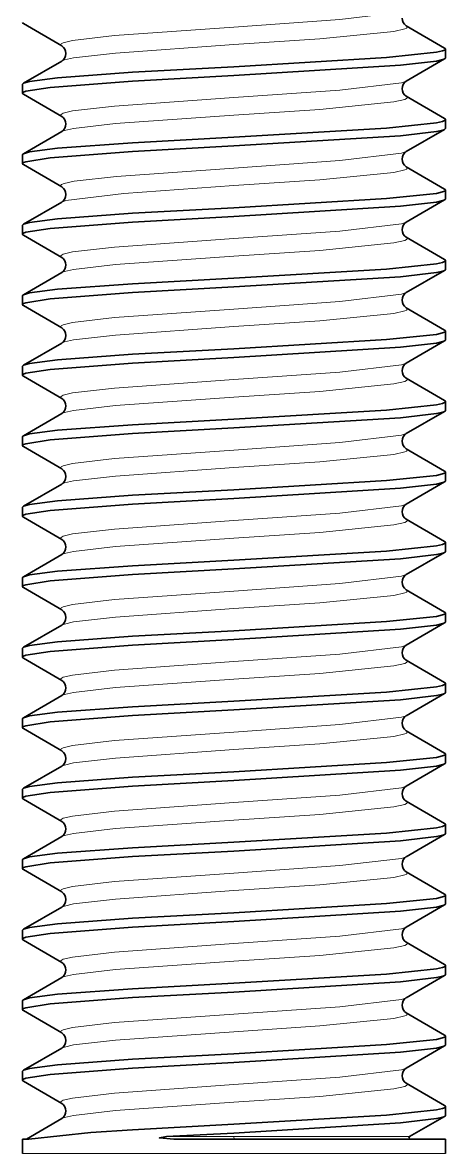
# Model space of a CAD drawing. Extents: x 502 to 772, y 351 to 502.
# Drawn here: x 593 to 596, y 365.59 to 373.61 of the extents above; entities that cross this region are included whole.
import ezdxf

# ---------------------------------------------------------------- set-up
doc = ezdxf.new("R2010")
doc.units = 0

msp = doc.modelspace()

# ---------------------------------------------------------------- linework, layer by layer
at = {"color": 7, "lineweight": 35, "ltscale": 0.007861}
for p, q in [((593.0063, 373.599), (593.2783, 373.4411)), ((595.9937, 373.4261), (595.7217, 373.5839)), ((593.0063, 373.1761), (593.2783, 373.3339)), ((595.9937, 373.349), (595.7217, 373.1911)), ((593.0063, 373.099), (593.2783, 372.9411)), ((595.9937, 372.9261), (595.7217, 373.0839)), ((593.0063, 372.6761), (593.2783, 372.8339)), ((595.9937, 372.849), (595.7217, 372.6911)), ((593.0063, 372.599), (593.2783, 372.4411)), ((595.9937, 372.4261), (595.7217, 372.5839)), ((595.9937, 372.349), (595.7217, 372.1911)), ((593.0063, 372.1761), (593.2783, 372.3339)), ((593.0063, 372.099), (593.2783, 371.9411)), ((595.9937, 371.9261), (595.7217, 372.0839)), ((593.0063, 371.6761), (593.2783, 371.8339)), ((595.9937, 371.849), (595.7217, 371.6911)), ((593.0063, 371.599), (593.2783, 371.4411)), ((595.9937, 371.4261), (595.7217, 371.5839)), ((593.0063, 371.1761), (593.2783, 371.3339)), ((595.9937, 371.349), (595.7217, 371.1911)), ((593.0063, 371.099), (593.2783, 370.9411)), ((595.9937, 370.9261), (595.7217, 371.0839)), ((593.0063, 370.6761), (593.2783, 370.8339)), ((595.9937, 370.849), (595.7217, 370.6911)), ((593.0063, 370.599), (593.2783, 370.4411)), ((595.9937, 370.4261), (595.7217, 370.5839)), ((595.9937, 370.349), (595.7217, 370.1911)), ((593.0063, 370.1761), (593.2783, 370.3339)), ((593.0063, 370.099), (593.2783, 369.9411)), ((595.9937, 369.9261), (595.7217, 370.0839)), ((593.0063, 369.6761), (593.2783, 369.8339)), ((595.9937, 369.849), (595.7217, 369.6911)), ((593.0063, 369.599), (593.2783, 369.4411)), ((595.9937, 369.4261), (595.7217, 369.5839)), ((593.0063, 369.1761), (593.2783, 369.3339)), ((595.9937, 369.349), (595.7217, 369.1911)), ((593.0063, 369.099), (593.2783, 368.9411)), ((595.9937, 368.9261), (595.7217, 369.0839)), ((593.0063, 368.6761), (593.2783, 368.8339)), ((595.9937, 368.849), (595.7217, 368.6911)), ((593.0063, 368.599), (593.2783, 368.4411)), ((595.9937, 368.4261), (595.7217, 368.5839)), ((593.0063, 368.1761), (593.2783, 368.3339)), ((595.9937, 368.349), (595.7217, 368.1911)), ((593.0063, 368.099), (593.2783, 367.9411)), ((595.9937, 367.9261), (595.7217, 368.0839)), ((593.0063, 367.6761), (593.2783, 367.8339)), ((595.9937, 367.849), (595.7217, 367.6911)), ((593.0063, 367.599), (593.2783, 367.4411)), ((595.9937, 367.4261), (595.7217, 367.5839)), ((593.0063, 367.1761), (593.2783, 367.3339)), ((595.9937, 367.349), (595.7217, 367.1911)), ((593.0063, 367.099), (593.2783, 366.9411)), ((595.9937, 366.9261), (595.7217, 367.0839)), ((593.0063, 366.6761), (593.2783, 366.8339)), ((595.9937, 366.849), (595.7217, 366.6911)), ((593.0063, 366.599), (593.2783, 366.4411)), ((595.9937, 366.4261), (595.7217, 366.5839)), ((593.0063, 366.1761), (593.2783, 366.3339)), ((595.9937, 366.349), (595.7217, 366.1911)), ((593.0063, 366.099), (593.2783, 365.9411)), ((595.9937, 365.9261), (595.7217, 366.0839))]:
    msp.add_line(p, q, dxfattribs=at)
at = {"color": 7, "lineweight": 35, "ltscale": 0.001563}
for p, q in [((596, 373.4188), (596, 373.3563)), ((593, 373.1688), (593, 373.1063)), ((596, 372.9188), (596, 372.8563)), ((593, 372.6688), (593, 372.6063)), ((596, 372.4188), (596, 372.3563)), ((593, 372.1688), (593, 372.1063)), ((596, 371.9188), (596, 371.8563)), ((593, 371.6688), (593, 371.6063)), ((596, 371.4188), (596, 371.3563)), ((593, 371.1688), (593, 371.1063)), ((596, 370.9188), (596, 370.8563)), ((593, 370.6688), (593, 370.6063)), ((596, 370.4188), (596, 370.3563)), ((593, 370.1688), (593, 370.1063)), ((596, 369.9188), (596, 369.8563)), ((593, 369.6688), (593, 369.6063)), ((596, 369.4188), (596, 369.3563)), ((593, 369.1688), (593, 369.1063)), ((596, 368.9188), (596, 368.8563)), ((593, 368.6688), (593, 368.6063)), ((596, 368.4188), (596, 368.3563)), ((593, 368.1688), (593, 368.1063)), ((596, 367.9188), (596, 367.8563)), ((593, 367.6688), (593, 367.6063)), ((596, 367.4188), (596, 367.3563)), ((593, 367.1688), (593, 367.1063)), ((596, 366.9188), (596, 366.8563)), ((593, 366.6688), (593, 366.6063)), ((596, 366.4188), (596, 366.3563)), ((593, 366.1688), (593, 366.1063)), ((596, 365.9188), (596, 365.8563))]:
    msp.add_line(p, q, dxfattribs=at)
at = {"color": 7, "lineweight": 35, "ltscale": 0.018005}
for p, q in [((594.5, 373.2938), (593.7809, 373.254)), ((594.5, 373.2313), (593.7809, 373.1915)), ((594.5, 372.7938), (593.7809, 372.754)), ((594.5, 372.7313), (593.7809, 372.6915)), ((594.5, 372.2938), (593.7809, 372.254)), ((594.5, 372.2313), (593.7809, 372.1915)), ((594.5, 371.7938), (593.7809, 371.754)), ((594.5, 371.7313), (593.7809, 371.6915)), ((594.5, 371.2938), (593.7809, 371.254)), ((594.5, 371.2313), (593.7809, 371.1915)), ((594.5, 370.7938), (593.7809, 370.754)), ((594.5, 370.7313), (593.7809, 370.6915)), ((594.5, 370.2938), (593.7809, 370.254)), ((594.5, 370.2313), (593.7809, 370.1915)), ((594.5, 369.7938), (593.7809, 369.754)), ((594.5, 369.7313), (593.7809, 369.6915)), ((594.5, 369.2938), (593.7809, 369.254)), ((594.5, 369.2313), (593.7809, 369.1915)), ((594.5, 368.7938), (593.7809, 368.754)), ((594.5, 368.7313), (593.7809, 368.6915)), ((594.5, 368.2938), (593.7809, 368.254)), ((594.5, 368.2313), (593.7809, 368.1915)), ((594.5, 367.7938), (593.7809, 367.754)), ((594.5, 367.7313), (593.7809, 367.6915)), ((594.5, 367.2938), (593.7809, 367.254)), ((594.5, 367.2313), (593.7809, 367.1915)), ((594.5, 366.7938), (593.7809, 366.754)), ((594.5, 366.7313), (593.7809, 366.6915)), ((594.5, 366.2938), (593.7809, 366.254)), ((594.5, 366.2313), (593.7809, 366.1915)), ((594.5, 365.7938), (593.7809, 365.754))]:
    msp.add_line(p, q, dxfattribs=at)
at = {"color": 7, "lineweight": 35, "ltscale": 0.00715}
msp.add_line((595.9937, 365.849), (595.7463, 365.7054), dxfattribs=at)
at = {"color": 7, "lineweight": 35, "ltscale": 0.00726}
msp.add_line((593.0271, 365.6881), (593.2783, 365.8339), dxfattribs=at)
at = {"color": 7, "lineweight": 35, "ltscale": 0.000129547}
msp.add_line((593.0221, 365.6868), (593.0271, 365.6881), dxfattribs=at)
at = {"color": 7, "lineweight": 13, "ltscale": 0.000427246}
msp.add_line((593.0271, 365.6881), (593.0442, 365.6881), dxfattribs=at)
at = {"color": 7, "lineweight": 35, "ltscale": 0.000308533}
msp.add_line((593.0319, 365.6868), (593.0442, 365.6881), dxfattribs=at)
at = {"color": 7, "lineweight": 35, "ltscale": 0.011977}
msp.add_line((594.5, 365.7313), (594.0216, 365.7054), dxfattribs=at)
at = {"color": 7, "lineweight": 13, "ltscale": 0.01196}
msp.add_line((594.5, 365.7054), (594.0216, 365.7054), dxfattribs=at)
at = {"color": 7, "lineweight": 13, "ltscale": 0.000466316}
msp.add_line((594.5005, 365.6868), (594.5, 365.7054), dxfattribs=at)
at = {"color": 7, "lineweight": 13, "ltscale": 0.031158}
msp.add_line((595.7463, 365.7054), (594.5, 365.7054), dxfattribs=at)
at = {"color": 7, "lineweight": 35, "ltscale": 0.000798035}
msp.add_line((593, 365.6868), (593.0319, 365.6868), dxfattribs=at)
at = {"color": 7, "lineweight": 35, "ltscale": 0.002499}
for p, q in [((593, 365.6868), (593, 365.5868)), ((596, 365.6868), (596, 365.5868))]:
    msp.add_line(p, q, dxfattribs=at)
at = {"color": 7, "lineweight": 35, "ltscale": 0.048154}
msp.add_line((594.0739, 365.6868), (596, 365.6868), dxfattribs=at)
at = {"color": 7, "lineweight": 13, "ltscale": 0.019522}
msp.add_line((593, 365.5868), (593.7809, 365.5868), dxfattribs=at)
at = {"color": 7, "lineweight": 13, "ltscale": 0.055478}
msp.add_line((593.7809, 365.5868), (596, 365.5868), dxfattribs=at)
at = {"color": 7, "lineweight": 13}
for points in [[(595.7217, 373.6911), (595.6878, 373.6793), (595.2515, 373.6273), (594.5, 373.575)], [(594.5, 373.575), (593.6512, 373.5143), (593.3542, 373.4795), (593.2886, 373.4636), (593.2736, 373.4555), (593.2708, 373.4514), (593.2714, 373.4473), (593.2751, 373.4432), (593.2783, 373.4411)], [(595.7217, 373.5839), (595.7271, 373.5799), (595.7286, 373.5779), (595.7294, 373.5748), (595.7291, 373.5733), (595.7272, 373.5703), (595.7235, 373.5673), (595.7111, 373.5612), (595.6353, 373.5437), (595.1084, 373.4912), (594.5, 373.45)], [(594.5, 373.45), (593.6584, 373.39), (593.3604, 373.3556), (593.2961, 373.3412), (593.2783, 373.3339)], [(595.7217, 373.1911), (595.6878, 373.1793), (595.2515, 373.1273), (594.5, 373.075)], [(594.5, 373.075), (593.6512, 373.0143), (593.3542, 372.9795), (593.2886, 372.9636), (593.2736, 372.9555), (593.2708, 372.9514), (593.2714, 372.9473), (593.2751, 372.9432), (593.2783, 372.9411)], [(595.7217, 373.0839), (595.7271, 373.0799), (595.7286, 373.0779), (595.7294, 373.0748), (595.7291, 373.0733), (595.7272, 373.0703), (595.7235, 373.0673), (595.7111, 373.0612), (595.6353, 373.0437), (595.1084, 372.9912), (594.5, 372.95)], [(594.5, 372.95), (593.6584, 372.89), (593.3604, 372.8556), (593.2961, 372.8412), (593.2783, 372.8339)], [(595.7217, 372.6911), (595.6878, 372.6793), (595.2515, 372.6273), (594.5, 372.575)], [(594.5, 372.575), (593.6655, 372.5156), (593.3665, 372.4816), (593.2947, 372.4658), (593.2762, 372.4576), (593.2722, 372.454), (593.2711, 372.4521), (593.271, 372.448), (593.2728, 372.4453), (593.2783, 372.4411)], [(595.7217, 372.5839), (595.7271, 372.5799), (595.7286, 372.5779), (595.7294, 372.5748), (595.7291, 372.5733), (595.7272, 372.5703), (595.7235, 372.5673), (595.7111, 372.5612), (595.6353, 372.5437), (595.1084, 372.4912), (594.5, 372.45)], [(594.5, 372.45), (593.7176, 372.3951), (593.3063, 372.3442), (593.2783, 372.3339)], [(595.7217, 372.1911), (595.6878, 372.1793), (595.2515, 372.1273), (594.5, 372.075)], [(594.5, 372.075), (593.6512, 372.0143), (593.3542, 371.9795), (593.2886, 371.9636), (593.2736, 371.9555), (593.2708, 371.9514), (593.2714, 371.9473), (593.2751, 371.9432), (593.2783, 371.9411)], [(595.7217, 372.0839), (595.7271, 372.0799), (595.7286, 372.0779), (595.7294, 372.0748), (595.7291, 372.0733), (595.7272, 372.0703), (595.7235, 372.0673), (595.7111, 372.0612), (595.6353, 372.0437), (595.1084, 371.9912), (594.5, 371.95)], [(594.5, 371.95), (593.6584, 371.89), (593.3604, 371.8556), (593.2961, 371.8412), (593.2783, 371.8339)], [(595.7217, 371.6911), (595.6878, 371.6793), (595.2515, 371.6273), (594.5, 371.575)], [(594.5, 371.575), (593.6512, 371.5143), (593.3542, 371.4795), (593.2886, 371.4636), (593.2736, 371.4555), (593.2708, 371.4514), (593.2714, 371.4473), (593.2751, 371.4432), (593.2783, 371.4411)], [(595.7217, 371.5839), (595.7271, 371.5799), (595.7286, 371.5779), (595.7294, 371.5748), (595.7291, 371.5733), (595.7272, 371.5703), (595.7235, 371.5673), (595.7111, 371.5612), (595.6353, 371.5437), (595.1084, 371.4912), (594.5, 371.45)], [(594.5, 371.45), (593.6584, 371.39), (593.3604, 371.3556), (593.2961, 371.3412), (593.2783, 371.3339)], [(595.7217, 371.1911), (595.6878, 371.1793), (595.2515, 371.1273), (594.5, 371.075)], [(594.5, 371.075), (593.6512, 371.0143), (593.3542, 370.9795), (593.2886, 370.9636), (593.2736, 370.9555), (593.2708, 370.9514), (593.2714, 370.9473), (593.2751, 370.9432), (593.2783, 370.9411)], [(595.7217, 371.0839), (595.7271, 371.0799), (595.7286, 371.0779), (595.7294, 371.0748), (595.7291, 371.0733), (595.7272, 371.0703), (595.7235, 371.0673), (595.7111, 371.0612), (595.6353, 371.0437), (595.1084, 370.9912), (594.5, 370.95)], [(594.5, 370.95), (593.6584, 370.89), (593.3604, 370.8556), (593.2961, 370.8412), (593.2783, 370.8339)], [(595.7217, 370.6911), (595.6878, 370.6793), (595.2515, 370.6273), (594.5, 370.575)], [(595.7217, 370.5839), (595.7271, 370.5799), (595.7286, 370.5779), (595.7294, 370.5748), (595.7291, 370.5733), (595.7272, 370.5703), (595.7235, 370.5673), (595.7111, 370.5612), (595.6353, 370.5437), (595.1084, 370.4912), (594.5, 370.45)], [(594.5, 370.575), (593.6512, 370.5143), (593.3542, 370.4795), (593.2886, 370.4636), (593.2736, 370.4555), (593.2708, 370.4514), (593.2714, 370.4473), (593.2751, 370.4432), (593.2783, 370.4411)], [(594.5, 370.45), (593.6584, 370.39), (593.3604, 370.3556), (593.2961, 370.3412), (593.2783, 370.3339)], [(595.7217, 370.1911), (595.6878, 370.1793), (595.2515, 370.1273), (594.5, 370.075)], [(594.5, 370.075), (593.6512, 370.0143), (593.3542, 369.9795), (593.2886, 369.9636), (593.2736, 369.9555), (593.2708, 369.9514), (593.2714, 369.9473), (593.2751, 369.9432), (593.2783, 369.9411)], [(595.7217, 370.0839), (595.7271, 370.0799), (595.7286, 370.0779), (595.7294, 370.0748), (595.7291, 370.0733), (595.7272, 370.0703), (595.7235, 370.0673), (595.7111, 370.0612), (595.6353, 370.0437), (595.1084, 369.9912), (594.5, 369.95)], [(594.5, 369.95), (593.6584, 369.89), (593.3604, 369.8556), (593.2961, 369.8412), (593.2783, 369.8339)], [(595.7217, 369.6911), (595.6878, 369.6793), (595.2515, 369.6273), (594.5, 369.575)], [(594.5, 369.575), (593.6512, 369.5143), (593.3542, 369.4795), (593.2886, 369.4636), (593.2736, 369.4555), (593.2708, 369.4514), (593.2714, 369.4473), (593.2751, 369.4432), (593.2783, 369.4411)], [(595.7217, 369.5839), (595.7271, 369.5799), (595.7286, 369.5779), (595.7294, 369.5748), (595.7291, 369.5733), (595.7272, 369.5703), (595.7235, 369.5673), (595.7111, 369.5612), (595.6353, 369.5437), (595.1084, 369.4912), (594.5, 369.45)], [(594.5, 369.45), (593.6584, 369.39), (593.3604, 369.3556), (593.2961, 369.3412), (593.2783, 369.3339)], [(595.7217, 369.1911), (595.6878, 369.1793), (595.2515, 369.1273), (594.5, 369.075)], [(594.5, 369.075), (593.6512, 369.0143), (593.3542, 368.9795), (593.2886, 368.9636), (593.2736, 368.9555), (593.2708, 368.9514), (593.2714, 368.9473), (593.2751, 368.9432), (593.2783, 368.9411)], [(595.7217, 369.0839), (595.7271, 369.0799), (595.7286, 369.0779), (595.7294, 369.0748), (595.7291, 369.0733), (595.7272, 369.0703), (595.7235, 369.0673), (595.7111, 369.0612), (595.6353, 369.0437), (595.1084, 368.9912), (594.5, 368.95)], [(594.5, 368.95), (593.6584, 368.89), (593.3604, 368.8556), (593.2961, 368.8412), (593.2783, 368.8339)], [(595.7217, 368.6911), (595.6878, 368.6793), (595.2515, 368.6273), (594.5, 368.575)], [(594.5, 368.575), (593.6512, 368.5143), (593.3542, 368.4795), (593.2886, 368.4636), (593.2736, 368.4555), (593.2708, 368.4514), (593.2714, 368.4473), (593.2751, 368.4432), (593.2783, 368.4411)], [(595.7217, 368.5839), (595.7271, 368.5799), (595.7286, 368.5779), (595.7294, 368.5748), (595.7291, 368.5733), (595.7272, 368.5703), (595.7235, 368.5673), (595.7111, 368.5612), (595.6353, 368.5437), (595.1084, 368.4912), (594.5, 368.45)], [(594.5, 368.45), (593.6584, 368.39), (593.3604, 368.3556), (593.2961, 368.3412), (593.2783, 368.3339)], [(595.7217, 368.1911), (595.6878, 368.1793), (595.2515, 368.1273), (594.5, 368.075)], [(594.5, 368.075), (593.6512, 368.0143), (593.3542, 367.9795), (593.2886, 367.9636), (593.2736, 367.9555), (593.2708, 367.9514), (593.2714, 367.9473), (593.2751, 367.9432), (593.2783, 367.9411)], [(595.7217, 368.0839), (595.7271, 368.0799), (595.7286, 368.0779), (595.7294, 368.0748), (595.7291, 368.0733), (595.7272, 368.0703), (595.7235, 368.0673), (595.7111, 368.0612), (595.6353, 368.0437), (595.1084, 367.9912), (594.5, 367.95)], [(594.5, 367.95), (593.6584, 367.89), (593.3604, 367.8556), (593.2961, 367.8412), (593.2783, 367.8339)], [(595.7217, 367.6911), (595.6878, 367.6793), (595.2515, 367.6273), (594.5, 367.575)], [(594.5, 367.575), (593.6512, 367.5143), (593.3542, 367.4795), (593.2886, 367.4636), (593.2736, 367.4555), (593.2708, 367.4514), (593.2714, 367.4473), (593.2751, 367.4432), (593.2783, 367.4411)], [(595.7217, 367.5839), (595.7271, 367.5799), (595.7286, 367.5779), (595.7294, 367.5748), (595.7291, 367.5733), (595.7272, 367.5703), (595.7235, 367.5673), (595.7111, 367.5612), (595.6353, 367.5437), (595.1084, 367.4912), (594.5, 367.45)], [(594.5, 367.45), (593.6584, 367.39), (593.3604, 367.3556), (593.2961, 367.3412), (593.2783, 367.3339)], [(595.7217, 367.1911), (595.6878, 367.1793), (595.2515, 367.1273), (594.5, 367.075)], [(594.5, 367.075), (593.6512, 367.0143), (593.3542, 366.9795), (593.2886, 366.9636), (593.2736, 366.9555), (593.2708, 366.9514), (593.2714, 366.9473), (593.2751, 366.9432), (593.2783, 366.9411)], [(595.7217, 367.0839), (595.7271, 367.0799), (595.7286, 367.0779), (595.7294, 367.0748), (595.7291, 367.0733), (595.7272, 367.0703), (595.7235, 367.0673), (595.7111, 367.0612), (595.6353, 367.0437), (595.1084, 366.9912), (594.5, 366.95)], [(594.5, 366.95), (593.6584, 366.89), (593.3604, 366.8556), (593.2961, 366.8412), (593.2783, 366.8339)], [(595.7217, 366.6911), (595.6878, 366.6793), (595.2515, 366.6273), (594.5, 366.575)], [(594.5, 366.575), (593.6512, 366.5143), (593.3542, 366.4795), (593.2886, 366.4636), (593.2736, 366.4555), (593.2708, 366.4514), (593.2714, 366.4473), (593.2751, 366.4432), (593.2783, 366.4411)], [(595.7217, 366.5839), (595.7271, 366.5799), (595.7286, 366.5779), (595.7294, 366.5748), (595.7291, 366.5733), (595.7272, 366.5703), (595.7235, 366.5673), (595.7111, 366.5612), (595.6353, 366.5437), (595.1084, 366.4912), (594.5, 366.45)], [(594.5, 366.45), (593.6584, 366.39), (593.3604, 366.3556), (593.2961, 366.3412), (593.2783, 366.3339)], [(595.7217, 366.1911), (595.6878, 366.1793), (595.2515, 366.1273), (594.5, 366.075)], [(594.5, 366.075), (593.6512, 366.0143), (593.3542, 365.9795), (593.2886, 365.9636), (593.2736, 365.9555), (593.2708, 365.9514), (593.2714, 365.9473), (593.2751, 365.9432), (593.2783, 365.9411)], [(595.7217, 366.0839), (595.7271, 366.0799), (595.7286, 366.0779), (595.7294, 366.0748), (595.7291, 366.0733), (595.7272, 366.0703), (595.7235, 366.0673), (595.7111, 366.0612), (595.6353, 366.0437), (595.1084, 365.9912), (594.5, 365.95)], [(594.5, 365.95), (593.6584, 365.89), (593.3604, 365.8556), (593.2961, 365.8412), (593.2783, 365.8339)]]:
    msp.add_lwpolyline(points, dxfattribs=at)
at = {"color": 7, "lineweight": 35}
for points in [[(594.5, 373.2938), (595.5819, 373.3579), (595.9365, 373.3955), (595.98, 373.4058), (595.9928, 373.411), (595.9978, 373.4144), (595.9992, 373.4162), (596, 373.4188)], [(594.5, 373.2313), (595.6818, 373.3035), (595.938, 373.3333), (595.9814, 373.3437), (595.9937, 373.349)], [(593.0063, 373.1761), (593.0485, 373.1891), (593.2468, 373.2151), (593.7809, 373.254)], [(593, 373.1063), (593.0002, 373.1078), (593.0024, 373.1107), (593.0067, 373.1138), (593.0217, 373.1198), (593.1945, 373.1472), (593.7809, 373.1915)], [(594.5, 372.7938), (595.5819, 372.8579), (595.9365, 372.8955), (595.98, 372.9058), (595.9928, 372.911), (595.9978, 372.9144), (595.9992, 372.9162), (596, 372.9188)], [(594.5, 372.7313), (595.6818, 372.8035), (595.938, 372.8333), (595.9814, 372.8437), (595.9937, 372.849)], [(593.0063, 372.6761), (593.0485, 372.6891), (593.2468, 372.7151), (593.7809, 372.754)], [(593, 372.6063), (593.0002, 372.6078), (593.0024, 372.6107), (593.0067, 372.6138), (593.0217, 372.6198), (593.1945, 372.6472), (593.7809, 372.6915)], [(594.5, 372.2938), (595.5819, 372.3579), (595.9365, 372.3955), (595.98, 372.4058), (595.9928, 372.411), (595.9978, 372.4144), (595.9992, 372.4162), (596, 372.4188)], [(594.5, 372.2313), (595.6818, 372.3035), (595.938, 372.3333), (595.9814, 372.3437), (595.9937, 372.349)], [(593, 372.1063), (593.0002, 372.1078), (593.0024, 372.1107), (593.0067, 372.1138), (593.0217, 372.1198), (593.1945, 372.1472), (593.7809, 372.1915)], [(593.0063, 372.1761), (593.0485, 372.1891), (593.2468, 372.2151), (593.7809, 372.254)], [(594.5, 371.7938), (595.5819, 371.8579), (595.9365, 371.8955), (595.98, 371.9058), (595.9928, 371.911), (595.9978, 371.9144), (595.9992, 371.9162), (596, 371.9188)], [(594.5, 371.7313), (595.6818, 371.8035), (595.938, 371.8333), (595.9814, 371.8437), (595.9937, 371.849)], [(593.0063, 371.6761), (593.0485, 371.6891), (593.2468, 371.7151), (593.7809, 371.754)], [(593, 371.6063), (593.0002, 371.6078), (593.0024, 371.6107), (593.0067, 371.6138), (593.0217, 371.6198), (593.1945, 371.6472), (593.7809, 371.6915)], [(594.5, 371.2938), (595.5819, 371.3579), (595.9365, 371.3955), (595.98, 371.4058), (595.9928, 371.411), (595.9978, 371.4144), (595.9992, 371.4162), (596, 371.4188)], [(594.5, 371.2313), (595.6818, 371.3035), (595.938, 371.3333), (595.9814, 371.3437), (595.9937, 371.349)], [(593.0063, 371.1761), (593.0485, 371.1891), (593.2468, 371.2151), (593.7809, 371.254)], [(593, 371.1063), (593.0002, 371.1078), (593.0024, 371.1107), (593.0067, 371.1138), (593.0217, 371.1198), (593.1945, 371.1472), (593.7809, 371.1915)], [(594.5, 370.7938), (595.5819, 370.8579), (595.9365, 370.8955), (595.98, 370.9058), (595.9928, 370.911), (595.9978, 370.9144), (595.9992, 370.9162), (596, 370.9188)], [(594.5, 370.7313), (595.6818, 370.8035), (595.938, 370.8333), (595.9814, 370.8437), (595.9937, 370.849)], [(593.0063, 370.6761), (593.0485, 370.6891), (593.2468, 370.7151), (593.7809, 370.754)], [(593, 370.6063), (593.0002, 370.6078), (593.0024, 370.6107), (593.0067, 370.6138), (593.0217, 370.6198), (593.1945, 370.6472), (593.7809, 370.6915)], [(594.5, 370.2938), (595.5819, 370.3579), (595.9365, 370.3955), (595.98, 370.4058), (595.9928, 370.411), (595.9978, 370.4144), (595.9992, 370.4162), (596, 370.4188)], [(594.5, 370.2313), (595.6818, 370.3035), (595.938, 370.3333), (595.9814, 370.3437), (595.9937, 370.349)], [(593, 370.1063), (593.0002, 370.1078), (593.0024, 370.1107), (593.0067, 370.1138), (593.0217, 370.1198), (593.1945, 370.1472), (593.7809, 370.1915)], [(593.0063, 370.1761), (593.0485, 370.1891), (593.2468, 370.2151), (593.7809, 370.254)], [(594.5, 369.7938), (595.5819, 369.8579), (595.9365, 369.8955), (595.98, 369.9058), (595.9928, 369.911), (595.9978, 369.9144), (595.9992, 369.9162), (596, 369.9188)], [(594.5, 369.7313), (595.6818, 369.8035), (595.938, 369.8333), (595.9814, 369.8437), (595.9937, 369.849)], [(593.0063, 369.6761), (593.0485, 369.6891), (593.2468, 369.7151), (593.7809, 369.754)], [(593, 369.6063), (593.0002, 369.6078), (593.0024, 369.6107), (593.0067, 369.6138), (593.0217, 369.6198), (593.1945, 369.6472), (593.7809, 369.6915)], [(594.5, 369.2938), (595.5819, 369.3579), (595.9365, 369.3955), (595.98, 369.4058), (595.9928, 369.411), (595.9978, 369.4144), (595.9992, 369.4162), (596, 369.4188)], [(594.5, 369.2313), (595.6818, 369.3035), (595.938, 369.3333), (595.9814, 369.3437), (595.9937, 369.349)], [(593.0063, 369.1761), (593.0485, 369.1891), (593.2468, 369.2151), (593.7809, 369.254)], [(593, 369.1063), (593.0002, 369.1078), (593.0024, 369.1107), (593.0067, 369.1138), (593.0217, 369.1198), (593.1945, 369.1472), (593.7809, 369.1915)], [(594.5, 368.7938), (595.5819, 368.8579), (595.9365, 368.8955), (595.98, 368.9058), (595.9928, 368.911), (595.9978, 368.9144), (595.9992, 368.9162), (596, 368.9188)], [(594.5, 368.7313), (595.6818, 368.8035), (595.938, 368.8333), (595.9814, 368.8437), (595.9937, 368.849)], [(593.0063, 368.6761), (593.0485, 368.6891), (593.2468, 368.7151), (593.7809, 368.754)], [(593, 368.6063), (593.0002, 368.6078), (593.0024, 368.6107), (593.0067, 368.6138), (593.0217, 368.6198), (593.1945, 368.6472), (593.7809, 368.6915)], [(594.5, 368.2938), (595.5819, 368.3579), (595.9365, 368.3955), (595.98, 368.4058), (595.9928, 368.411), (595.9978, 368.4144), (595.9992, 368.4162), (596, 368.4188)], [(594.5, 368.2313), (595.6818, 368.3035), (595.938, 368.3333), (595.9814, 368.3437), (595.9937, 368.349)], [(593.0063, 368.1761), (593.0485, 368.1891), (593.2468, 368.2151), (593.7809, 368.254)], [(593, 368.1063), (593.0002, 368.1078), (593.0024, 368.1107), (593.0067, 368.1138), (593.0217, 368.1198), (593.1945, 368.1472), (593.7809, 368.1915)], [(594.5, 367.7938), (595.5819, 367.8579), (595.9365, 367.8955), (595.98, 367.9058), (595.9928, 367.911), (595.9978, 367.9144), (595.9992, 367.9162), (596, 367.9188)], [(594.5, 367.7313), (595.6818, 367.8035), (595.938, 367.8333), (595.9814, 367.8437), (595.9937, 367.849)], [(593.0063, 367.6761), (593.0485, 367.6891), (593.2468, 367.7151), (593.7809, 367.754)], [(593, 367.6063), (593.0002, 367.6078), (593.0024, 367.6107), (593.0067, 367.6138), (593.0217, 367.6198), (593.1945, 367.6472), (593.7809, 367.6915)], [(594.5, 367.2938), (595.5819, 367.3579), (595.9365, 367.3955), (595.98, 367.4058), (595.9928, 367.411), (595.9978, 367.4144), (595.9992, 367.4162), (596, 367.4188)], [(594.5, 367.2313), (595.6818, 367.3035), (595.938, 367.3333), (595.9814, 367.3437), (595.9937, 367.349)], [(593.0063, 367.1761), (593.0485, 367.1891), (593.2468, 367.2151), (593.7809, 367.254)], [(593, 367.1063), (593.0002, 367.1078), (593.0024, 367.1107), (593.0067, 367.1138), (593.0217, 367.1198), (593.1945, 367.1472), (593.7809, 367.1915)], [(594.5, 366.7938), (595.5819, 366.8579), (595.9365, 366.8955), (595.98, 366.9058), (595.9928, 366.911), (595.9978, 366.9144), (595.9992, 366.9162), (596, 366.9188)], [(594.5, 366.7313), (595.6818, 366.8035), (595.938, 366.8333), (595.9814, 366.8437), (595.9937, 366.849)], [(593.0063, 366.6761), (593.0485, 366.6891), (593.2468, 366.7151), (593.7809, 366.754)], [(593, 366.6063), (593.0002, 366.6078), (593.0024, 366.6107), (593.0067, 366.6138), (593.0217, 366.6198), (593.1945, 366.6472), (593.7809, 366.6915)], [(594.5, 366.2938), (595.5819, 366.3579), (595.9365, 366.3955), (595.98, 366.4058), (595.9928, 366.411), (595.9978, 366.4144), (595.9992, 366.4162), (596, 366.4188)], [(594.5, 366.2313), (595.6818, 366.3035), (595.938, 366.3333), (595.9814, 366.3437), (595.9937, 366.349)], [(593.0063, 366.1761), (593.0485, 366.1891), (593.2468, 366.2151), (593.7809, 366.254)], [(593, 366.1063), (593.0002, 366.1078), (593.0024, 366.1107), (593.0067, 366.1138), (593.0217, 366.1198), (593.1945, 366.1472), (593.7809, 366.1915)], [(594.5, 365.7938), (595.5819, 365.8579), (595.9365, 365.8955), (595.98, 365.9058), (595.9928, 365.911), (595.9978, 365.9144), (595.9992, 365.9162), (596, 365.9188)], [(594.5, 365.7313), (595.6818, 365.8035), (595.938, 365.8333), (595.9814, 365.8437), (595.9937, 365.849)], [(593.0442, 365.6881), (593.4844, 365.7346), (593.7809, 365.754)], [(594.0739, 365.6868), (593.9705, 365.6962), (593.9705, 365.6974), (594.0216, 365.7054)]]:
    msp.add_lwpolyline(points, dxfattribs=at)
for centre, radius, start, end in [((595.7565, 373.6365), 0.0632, 179.08193, 236.47446), ((593.0098, 373.6086), 0.0102, 193.7009, 250.16105), ((593.2435, 373.3885), 0.0632, 359.08333, 56.47424), ((593.2435, 373.3865), 0.0632, 303.52554, 0.91805), ((595.9902, 373.4164), 0.0102, 13.69573, 70.15972), ((595.9902, 373.3586), 0.0102, 289.83895, 346.2991), ((593.0098, 373.1664), 0.0102, 109.84029, 166.30427), ((595.7565, 373.1385), 0.0632, 123.52576, 180.91665), ((593.0098, 373.1086), 0.0102, 193.7009, 250.16105), ((595.7565, 373.1365), 0.0632, 179.08193, 236.47446), ((593.2435, 372.8885), 0.0632, 359.08329, 56.47423), ((595.9902, 372.9164), 0.0102, 13.69573, 70.15972), ((593.2435, 372.8865), 0.0632, 303.52554, 0.91801), ((595.9902, 372.8586), 0.0102, 289.83895, 346.2991), ((593.0098, 372.6664), 0.0102, 109.8403, 166.30427), ((595.7565, 372.6385), 0.0632, 123.52576, 180.91665), ((593.0098, 372.6086), 0.0102, 193.7009, 250.16105), ((595.7565, 372.6365), 0.0632, 179.08192, 236.47446), ((593.2435, 372.3885), 0.0632, 359.08332, 56.47423), ((595.9902, 372.4164), 0.0102, 13.69573, 70.15971), ((593.2435, 372.3865), 0.0632, 303.52554, 0.91804), ((595.9902, 372.3586), 0.0102, 289.83895, 346.2991), ((595.7565, 372.1385), 0.0632, 123.52576, 180.91666), ((593.0098, 372.1664), 0.0102, 109.84029, 166.30427), ((593.0098, 372.1086), 0.0102, 193.7009, 250.16105), ((595.7565, 372.1365), 0.0632, 179.08193, 236.47446), ((593.2435, 371.8885), 0.0632, 359.0833, 56.47423), ((593.2435, 371.8865), 0.0632, 303.52554, 0.91802), ((595.9902, 371.9164), 0.0102, 13.69573, 70.15971), ((595.9902, 371.8586), 0.0102, 289.83895, 346.29909), ((593.0098, 371.6664), 0.0102, 109.84029, 166.30427), ((595.7565, 371.6385), 0.0632, 123.52576, 180.9167), ((595.7565, 371.6365), 0.0632, 179.08199, 236.47446), ((593.0098, 371.6086), 0.0102, 193.7009, 250.16105), ((593.2435, 371.3885), 0.0632, 359.08334, 56.47424), ((593.2435, 371.3865), 0.0632, 303.52554, 0.91806), ((595.9902, 371.4164), 0.0102, 13.69573, 70.15971), ((595.9902, 371.3586), 0.0102, 289.83895, 346.2991), ((593.0098, 371.1664), 0.0102, 109.84029, 166.30427), ((595.7565, 371.1385), 0.0632, 123.52576, 180.91665), ((593.0098, 371.1086), 0.0102, 193.7009, 250.16105), ((595.7565, 371.1365), 0.0632, 179.08192, 236.47446), ((593.2435, 370.8885), 0.0632, 359.08328, 56.47423), ((595.9902, 370.9164), 0.0102, 13.69573, 70.15971), ((593.2435, 370.8865), 0.0632, 303.52554, 0.918), ((595.9902, 370.8586), 0.0102, 289.83895, 346.2991), ((593.0098, 370.6664), 0.0102, 109.8403, 166.30427), ((595.7565, 370.6385), 0.0632, 123.52576, 180.91662), ((593.0098, 370.6086), 0.0102, 193.7009, 250.16105), ((595.7565, 370.6365), 0.0632, 179.0819, 236.47446), ((593.2435, 370.3885), 0.0632, 359.0833, 56.47423), ((595.9902, 370.4164), 0.0102, 13.69573, 70.15972), ((593.2435, 370.3865), 0.0632, 303.52554, 0.91802), ((595.9902, 370.3586), 0.0102, 289.83895, 346.2991), ((595.7565, 370.1385), 0.0632, 123.52576, 180.91666), ((593.0098, 370.1664), 0.0102, 109.84029, 166.30427), ((593.0098, 370.1086), 0.0102, 193.7009, 250.16105), ((595.7565, 370.1365), 0.0632, 179.08193, 236.47446), ((593.2435, 369.8885), 0.0632, 359.08328, 56.47423), ((593.2435, 369.8865), 0.0632, 303.52554, 0.918), ((595.9902, 369.9164), 0.0102, 13.69573, 70.15971), ((595.9902, 369.8586), 0.0102, 289.83895, 346.2991), ((593.0098, 369.6664), 0.0102, 109.8403, 166.30427), ((595.7565, 369.6385), 0.0632, 123.52576, 180.91665), ((595.7565, 369.6365), 0.0632, 179.08193, 236.47446), ((593.0098, 369.6086), 0.0102, 193.7009, 250.16105), ((593.2435, 369.3885), 0.0632, 359.08329, 56.47423), ((593.2435, 369.3865), 0.0632, 303.52554, 0.91801), ((595.9902, 369.4164), 0.0102, 13.69573, 70.15971), ((595.9902, 369.3586), 0.0102, 289.83895, 346.29909), ((593.0098, 369.1664), 0.0102, 109.84029, 166.30427), ((595.7565, 369.1385), 0.0632, 123.52576, 180.91667), ((595.7565, 369.1365), 0.0632, 179.08196, 236.47446), ((593.0098, 369.1086), 0.0102, 193.7009, 250.16105), ((593.2435, 368.8885), 0.0632, 359.08337, 56.47424), ((595.9902, 368.9164), 0.0102, 13.69573, 70.15971), ((593.2435, 368.8865), 0.0632, 303.52555, 0.9181), ((595.9902, 368.8586), 0.0102, 289.83894, 346.29909), ((593.0098, 368.6664), 0.0102, 109.84029, 166.30426), ((595.7565, 368.6385), 0.0632, 123.52576, 180.91673), ((593.0098, 368.6086), 0.0102, 193.7009, 250.16105), ((595.7565, 368.6365), 0.0632, 179.082, 236.47446), ((593.2435, 368.3885), 0.0632, 359.08336, 56.47424), ((595.9902, 368.4164), 0.0102, 13.69573, 70.15971), ((593.2435, 368.3865), 0.0632, 303.52554, 0.91808), ((595.9902, 368.3586), 0.0102, 289.83895, 346.2991), ((593.0098, 368.1664), 0.0102, 109.84029, 166.30427), ((595.7565, 368.1385), 0.0632, 123.52576, 180.91667), ((593.0098, 368.1086), 0.0102, 193.7009, 250.16105), ((595.7565, 368.1365), 0.0632, 179.08196, 236.47446), ((593.2435, 367.8885), 0.0632, 359.08327, 56.47423), ((593.2435, 367.8865), 0.0632, 303.52554, 0.91798), ((595.9902, 367.9164), 0.0102, 13.69572, 70.1597), ((595.9902, 367.8586), 0.0102, 289.83895, 346.2991), ((593.0098, 367.6664), 0.0102, 109.8403, 166.30427), ((595.7565, 367.6385), 0.0632, 123.52576, 180.91661), ((595.7565, 367.6365), 0.0632, 179.08188, 236.47446), ((593.0098, 367.6086), 0.0102, 193.7009, 250.16105), ((593.2435, 367.3885), 0.0632, 359.08329, 56.47423), ((593.2435, 367.3865), 0.0632, 303.52554, 0.91801), ((595.9902, 367.4164), 0.0102, 13.69574, 70.15972), ((595.9902, 367.3586), 0.0102, 289.83895, 346.2991), ((593.0098, 367.1664), 0.0102, 109.84029, 166.30427), ((595.7565, 367.1385), 0.0632, 123.52576, 180.91661), ((595.7565, 367.1365), 0.0632, 179.08188, 236.47446), ((593.0098, 367.1086), 0.0102, 193.7009, 250.16105), ((593.2435, 366.8885), 0.0632, 359.08333, 56.47424), ((595.9902, 366.9164), 0.0102, 13.69574, 70.15972), ((593.2435, 366.8865), 0.0632, 303.52554, 0.91805), ((595.9902, 366.8586), 0.0102, 289.83894, 346.29909), ((593.0098, 366.6664), 0.0102, 109.84029, 166.30427), ((595.7565, 366.6385), 0.0632, 123.52576, 180.91667), ((593.0098, 366.6086), 0.0102, 193.7009, 250.16105), ((595.7565, 366.6365), 0.0632, 179.08196, 236.47446), ((593.2435, 366.3885), 0.0632, 359.08328, 56.47423), ((595.9902, 366.4164), 0.0102, 13.69574, 70.15972), ((593.2435, 366.3865), 0.0632, 303.52554, 0.918), ((595.9902, 366.3586), 0.0102, 289.83895, 346.29909), ((593.0098, 366.1664), 0.0102, 109.8403, 166.30427), ((595.7565, 366.1385), 0.0632, 123.52576, 180.91667), ((593.0098, 366.1086), 0.0102, 193.7009, 250.16105), ((595.7565, 366.1365), 0.0632, 179.08195, 236.47446), ((593.2435, 365.8885), 0.0632, 359.08329, 56.47423), ((593.2435, 365.8865), 0.0632, 303.52554, 0.91801), ((595.9902, 365.9164), 0.0102, 13.69573, 70.15971), ((595.9902, 365.8586), 0.0102, 289.83895, 346.29909), ((595.7513, 365.6968), 0.01, 120.14926, 269.99992)]:
    msp.add_arc(centre, radius, start, end, dxfattribs=at)

doc.saveas('drawing.dxf')
